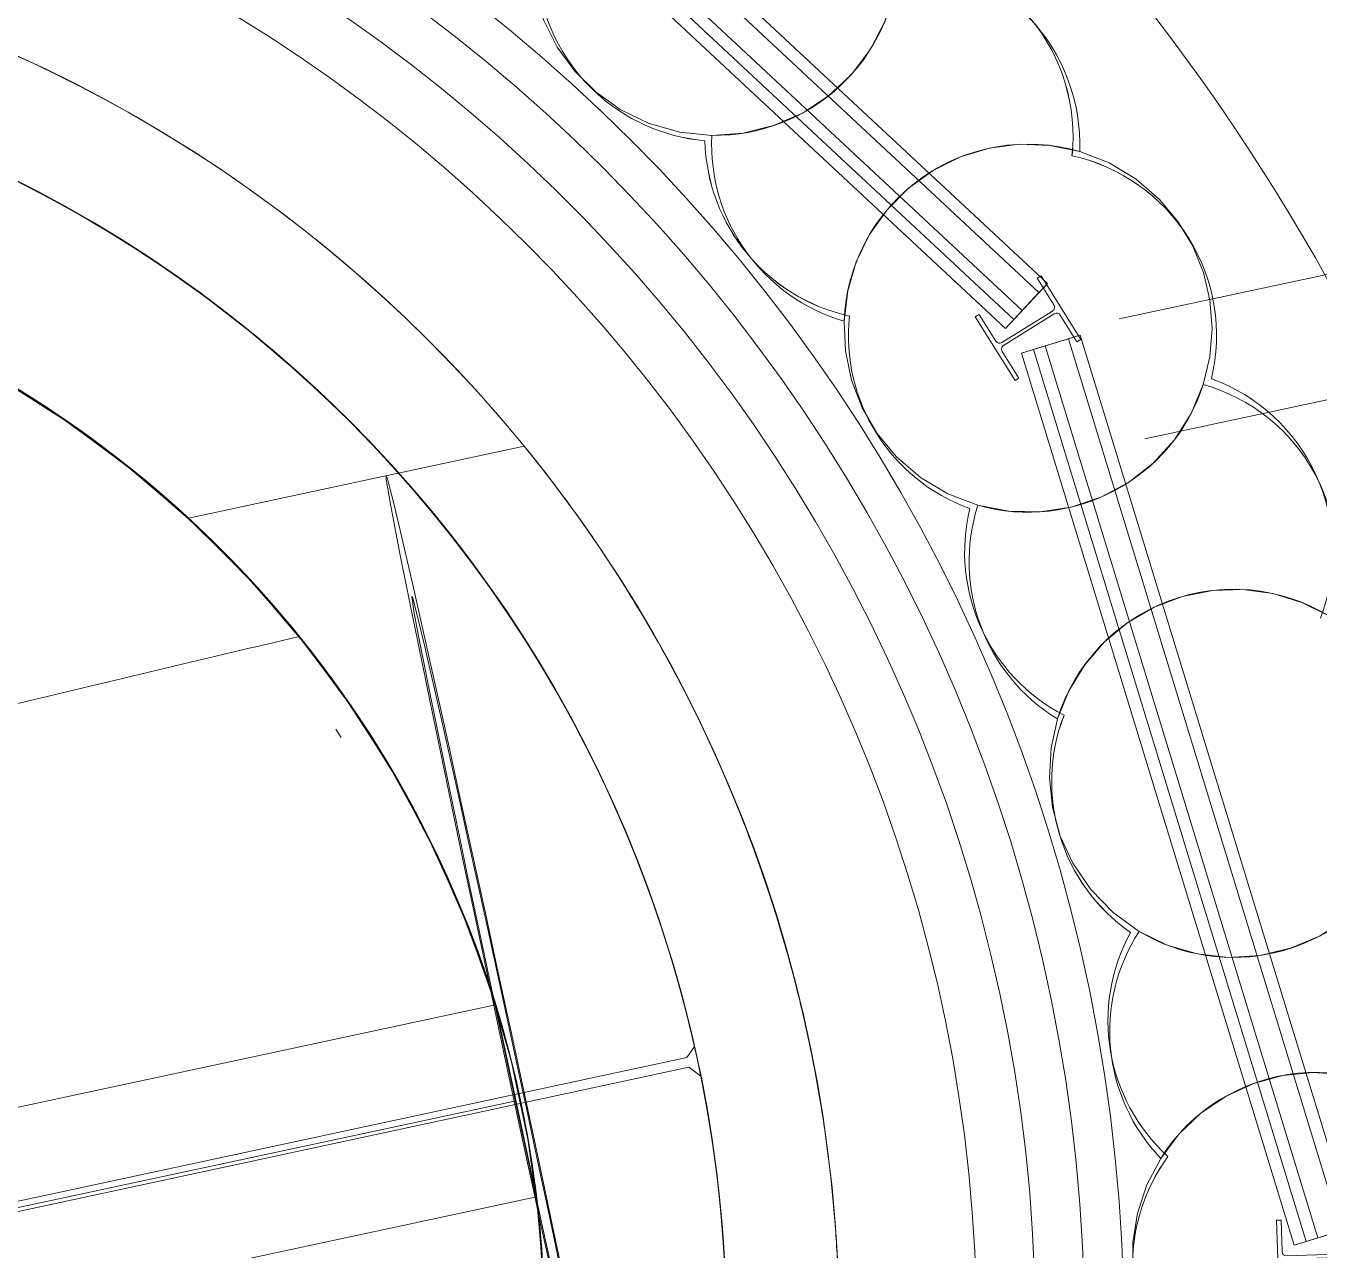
# Model space of a CAD drawing. Header units: metres. Extents: x 1753726 to 1755216, y 5920592 to 5921703.
# Drawn here: x 1754892.99 to 1754895.624, y 5921322.976 to 5921325.47 of the extents above; entities that cross this region are included whole.
import ezdxf

# ---------------------------------------------------------------- set-up
doc = ezdxf.new("R2010")
doc.units = ezdxf.units.M
doc.linetypes.add('CENTER', pattern=[50.8, 31.75, -6.35, 6.35, -6.35])
doc.linetypes.add('HIDDEN2', pattern=[4.7625, 3.175, -1.5875])
for name, color, linetype, lineweight in [('A-DETL-____-OTLN', 2, 'Continuous', 9), ('A-FLOR-____-OTLN', 9, 'Continuous', 9), ('A-WALL-____-OTLN', 2, 'Continuous', 9), ('P-PIPE-____-CNTR', 1, 'CENTER', 9), ('P-PIPE-____-OTLN', 6, 'HIDDEN2', 18), ('S-BEAM-____-OTLN', 7, 'Continuous', 9), ('S-FNDN-____-OTLN', 7, 'Continuous', 9)]:
    doc.layers.add(name, color=color, linetype=linetype, lineweight=lineweight)

# ---------------------------------------------------------------- blocks, each defined once
blk = doc.blocks.new('308492-ARUP-TUTB-MOD-0001_rvt-1-X-ARUP-GL-HERNE_BAY_ALIGNMENT')
at = {"layer": 'P-PIPE-____-CNTR'}
blk.add_line((1754977.7609, 5921341.2246), (1754893.996, 5921323.2824), dxfattribs=at)
blk.add_line((1754977.7609, 5921341.2246), (1754893.996, 5921323.2824), dxfattribs=at)
at = {"layer": 'P-PIPE-____-OTLN'}
for p, q in [((1754977.4886, 5921342.4957), (1754893.7237, 5921324.5535)), ((1754977.5409, 5921342.2513), (1754893.7761, 5921324.3091))]:
    blk.add_line(p, q, dxfattribs=at)
for major_axis, start_param, end_param in [((-0.2723, 1.2712), 0, 1.570796), ((-0.2723, 1.2712), 4.712389, 6.283185), ((-0.2199, 1.0267), 4.753993, 7.895585), ((-0.2199, 1.0267), 1.6124, 4.753993), ((-0.2723, 1.2712), 1.570796, 3.141593), ((-0.2723, 1.2712), 3.141593, 4.712389)]:
    blk.add_ellipse((1754893.996, 5921323.2824), major_axis=major_axis, ratio=0.008917, start_param=start_param, end_param=end_param, dxfattribs=at)
blk = doc.blocks.new('Arup_Beam_Steel I Section_UC_AU1 - 150UC30-4390792-X-ARUP-GL-HERNE_BAY_ALIGNMENT')
at = {"layer": 'S-BEAM-____-OTLN'}
for p, q in [((1754895.5468, 5921323.0376), (1754895.5374, 5921323.0372)), ((1754895.5374, 5921323.0372), (1754895.5468, 5921323.0376)), ((1754895.5374, 5921323.0372), (1754895.5427, 5921322.8843)), ((1754895.5427, 5921322.8843), (1754895.5374, 5921323.0372)), ((1754895.549, 5921322.9733), (1754895.5468, 5921323.0376)), ((1754895.5468, 5921323.0376), (1754895.549, 5921322.9733)), ((1754895.6953, 5921323.0428), (1754895.6859, 5921323.0424)), ((1754895.6859, 5921323.0424), (1754895.6953, 5921323.0428)), ((1754895.6859, 5921323.0424), (1754895.6881, 5921322.9782)), ((1754895.6881, 5921322.9782), (1754895.6859, 5921323.0424)), ((1754895.7006, 5921322.8899), (1754895.6953, 5921323.0428)), ((1754895.6953, 5921323.0428), (1754895.7006, 5921322.8899)), ((1754895.6796, 5921322.969), (1754895.5582, 5921322.9647)), ((1754895.5582, 5921322.9647), (1754895.6796, 5921322.969)), ((1754895.5585, 5921322.9581), (1754895.6798, 5921322.9624)), ((1754895.6798, 5921322.9624), (1754895.5585, 5921322.9581)), ((1754895.5521, 5921322.8847), (1754895.5499, 5921322.9489)), ((1754895.5499, 5921322.9489), (1754895.5521, 5921322.8847)), ((1754895.689, 5921322.9538), (1754895.6912, 5921322.8895)), ((1754895.6912, 5921322.8895), (1754895.689, 5921322.9538)), ((1754895.5427, 5921322.8843), (1754895.5521, 5921322.8847)), ((1754895.5521, 5921322.8847), (1754895.5427, 5921322.8843)), ((1754895.6912, 5921322.8895), (1754895.7006, 5921322.8899)), ((1754895.7006, 5921322.8899), (1754895.6912, 5921322.8895))]:
    blk.add_line(p, q, dxfattribs=at)
for centre, major_axis, start_param, end_param in [((1754895.5579, 5921322.9736), (-0.0022, 0.00862), 1.35645, 2.927246), ((1754895.5579, 5921322.9736), (-0.0022, 0.00862), 1.35645, 2.927246), ((1754895.5588, 5921322.9492), (-0.00481, 0.00749), 5.747088, 7.317885), ((1754895.5588, 5921322.9492), (-0.00481, 0.00749), 5.747088, 7.317885), ((1754895.6793, 5921322.9779), (-0.0022, 0.00862), 2.927246, 4.498042), ((1754895.6793, 5921322.9779), (-0.0022, 0.00862), 2.927246, 4.498042), ((1754895.6801, 5921322.9535), (-0.00481, 0.00749), 4.176292, 5.747088), ((1754895.6801, 5921322.9535), (-0.00481, 0.00749), 4.176292, 5.747088)]:
    blk.add_ellipse(centre, major_axis=major_axis, ratio=1, start_param=start_param, end_param=end_param, dxfattribs=at)
blk = doc.blocks.new('Arup_Beam_Steel I Section_UC_AU1 - 150UC30-4390795-X-ARUP-GL-HERNE_BAY_ALIGNMENT')
at = {"layer": 'S-BEAM-____-OTLN'}
for p, q in [((1754895.0578, 5921324.9612), (1754895.0498, 5921324.9562)), ((1754895.0498, 5921324.9562), (1754895.0578, 5921324.9612)), ((1754895.1389, 5921324.8315), (1754895.0578, 5921324.9612)), ((1754895.0578, 5921324.9612), (1754895.1389, 5921324.8315)), ((1754895.0498, 5921324.9562), (1754895.0839, 5921324.9017)), ((1754895.0839, 5921324.9017), (1754895.0498, 5921324.9562)), ((1754894.9318, 5921324.8825), (1754894.9238, 5921324.8775)), ((1754894.9238, 5921324.8775), (1754894.9318, 5921324.8825)), ((1754894.9659, 5921324.8279), (1754894.9318, 5921324.8825)), ((1754894.9318, 5921324.8825), (1754894.9659, 5921324.8279)), ((1754895.0811, 5921324.8894), (1754894.9781, 5921324.8251)), ((1754894.9781, 5921324.8251), (1754895.0811, 5921324.8894)), ((1754894.9816, 5921324.8195), (1754895.0846, 5921324.8839)), ((1754895.0846, 5921324.8839), (1754894.9816, 5921324.8195)), ((1754894.9238, 5921324.8775), (1754895.0049, 5921324.7477)), ((1754895.0049, 5921324.7477), (1754894.9238, 5921324.8775)), ((1754895.0968, 5921324.881), (1754895.1309, 5921324.8265)), ((1754895.1309, 5921324.8265), (1754895.0968, 5921324.881)), ((1754895.1309, 5921324.8265), (1754895.1389, 5921324.8315)), ((1754895.1389, 5921324.8315), (1754895.1309, 5921324.8265)), ((1754895.0129, 5921324.7527), (1754894.9788, 5921324.8072)), ((1754894.9788, 5921324.8072), (1754895.0129, 5921324.7527)), ((1754895.0049, 5921324.7477), (1754895.0129, 5921324.7527)), ((1754895.0129, 5921324.7527), (1754895.0049, 5921324.7477))]:
    blk.add_line(p, q, dxfattribs=at)
for centre, major_axis, start_param, end_param in [((1754895.0764, 5921324.897), (-0.00079, 0.00886), 3.611123, 5.181919), ((1754895.0764, 5921324.897), (-0.00079, 0.00886), 3.611123, 5.181919), ((1754895.0893, 5921324.8763), (0.00241, 0.00857), 5.54524, 7.116036), ((1754895.0893, 5921324.8763), (0.00241, 0.00857), 5.54524, 7.116036), ((1754894.9734, 5921324.8327), (0.00431, 0.00778), 2.635471, 4.206267), ((1754894.9734, 5921324.8327), (0.00431, 0.00778), 2.635471, 4.206267), ((1754894.9863, 5921324.812), (-0.00042, 0.00889), 0.5111, 2.081897), ((1754894.9863, 5921324.812), (-0.00042, 0.00889), 0.5111, 2.081897)]:
    blk.add_ellipse(centre, major_axis=major_axis, ratio=1, start_param=start_param, end_param=end_param, dxfattribs=at)
blk = doc.blocks.new('308492-ARUP-STTW-MOD-0400_rvt-1-X-ARUP-GL-HERNE_BAY_ALIGNMENT')
at = {"layer": 'A-WALL-____-OTLN'}
for p, q in [((1754895.0536, 5921324.9272), (1754893.6567, 5921326.2298)), ((1754895.0707, 5921324.9455), (1754893.6738, 5921326.2481)), ((1754893.6738, 5921326.2481), (1754895.0707, 5921324.9455)), ((1754893.6056, 5921326.175), (1754895.0025, 5921324.8724)), ((1754893.6226, 5921326.1933), (1754895.0195, 5921324.8906)), ((1754895.0195, 5921324.8906), (1754893.6226, 5921326.1933)), ((1754893.5885, 5921326.1567), (1754894.9854, 5921324.8541)), ((1754894.9854, 5921324.8541), (1754893.5885, 5921326.1567)), ((1754893.5885, 5921326.1567), (1754894.9854, 5921324.8541)), ((1754894.9854, 5921324.8541), (1754893.5885, 5921326.1567)), ((1754895.0707, 5921324.9455), (1754894.9854, 5921324.8541)), ((1754895.0707, 5921324.9455), (1754895.0536, 5921324.9272)), ((1754895.0536, 5921324.9272), (1754895.0025, 5921324.8724)), ((1754895.0195, 5921324.8906), (1754894.9854, 5921324.8541)), ((1754895.0195, 5921324.8906), (1754894.9854, 5921324.8541)), ((1754895.0025, 5921324.8724), (1754894.9854, 5921324.8541)), ((1754895.0183, 5921324.8036), (1754895.1378, 5921324.8401)), ((1754895.1139, 5921324.8328), (1754895.0422, 5921324.8109)), ((1754895.1139, 5921324.8328), (1754895.1378, 5921324.8401)), ((1754895.6694, 5921323.0159), (1754895.1139, 5921324.8328)), ((1754895.6933, 5921323.0232), (1754895.1378, 5921324.8401)), ((1754895.1378, 5921324.8401), (1754895.6933, 5921323.0232)), ((1754895.0183, 5921324.8036), (1754895.0661, 5921324.8182)), ((1754895.0661, 5921324.8182), (1754895.0183, 5921324.8036)), ((1754895.0183, 5921324.8036), (1754895.0422, 5921324.8109)), ((1754895.0183, 5921324.8036), (1754895.5738, 5921322.9866)), ((1754895.5738, 5921322.9866), (1754895.0183, 5921324.8036)), ((1754895.0183, 5921324.8036), (1754895.5738, 5921322.9866)), ((1754895.5738, 5921322.9866), (1754895.0183, 5921324.8036)), ((1754895.0422, 5921324.8109), (1754895.5977, 5921322.9939)), ((1754895.0661, 5921324.8182), (1754895.6216, 5921323.0012)), ((1754895.6216, 5921323.0012), (1754895.0661, 5921324.8182)), ((1754895.6933, 5921323.0232), (1754895.5738, 5921322.9866)), ((1754895.6694, 5921323.0159), (1754895.5977, 5921322.9939)), ((1754895.6216, 5921323.0012), (1754895.5738, 5921322.9866)), ((1754895.6216, 5921323.0012), (1754895.5738, 5921322.9866)), ((1754895.5977, 5921322.9939), (1754895.5738, 5921322.9866))]:
    blk.add_line(p, q, dxfattribs=at)
at = {"layer": 'S-BEAM-____-OTLN'}
for radius in [3.43, 3.43, 3.43, 3.43, 3.13, 3.13, 3.13, 3.13]:
    blk.add_arc((1754891.7967, 5921322.8124), radius, 0, 180, dxfattribs=at)
at = {"layer": 'S-FNDN-____-OTLN', "flags": 128}
for points in [[(1754894.7671, 5921325.6037), (1754894.7586, 5921325.5403), (1754894.7394, 5921325.4794), (1754894.7101, 5921325.4226), (1754894.6716, 5921325.3715), (1754894.625, 5921325.3278), (1754894.5716, 5921325.2926), (1754894.5131, 5921325.267), (1754894.451, 5921325.2517), (1754894.3873, 5921325.2471)], [(1754894.3873, 5921325.2471), (1754894.451, 5921325.2517), (1754894.5131, 5921325.267), (1754894.5716, 5921325.2926), (1754894.625, 5921325.3278), (1754894.6716, 5921325.3715), (1754894.7101, 5921325.4226), (1754894.7394, 5921325.4794), (1754894.7586, 5921325.5403), (1754894.7671, 5921325.6037)], [(1754894.2006, 5921325.3), (1754894.1512, 5921325.3351), (1754894.1081, 5921325.3778), (1754894.0724, 5921325.4269), (1754894.0451, 5921325.4811), (1754894.0269, 5921325.5389)], [(1754894.0269, 5921325.5389), (1754894.0451, 5921325.4811), (1754894.0724, 5921325.4269), (1754894.1081, 5921325.3778), (1754894.1512, 5921325.3351), (1754894.2006, 5921325.3)], [(1754894.3873, 5921325.2471), (1754894.3223, 5921325.2537), (1754894.2594, 5921325.2715), (1754894.2006, 5921325.3)], [(1754894.2006, 5921325.3), (1754894.2594, 5921325.2715), (1754894.3223, 5921325.2537), (1754894.3873, 5921325.2471)], [(1754894.6566, 5921324.8688), (1754894.6641, 5921324.9302), (1754894.6815, 5921324.9896), (1754894.7085, 5921325.0452), (1754894.7442, 5921325.0957), (1754894.7878, 5921325.1396), (1754894.838, 5921325.1758), (1754894.8935, 5921325.2032), (1754894.9527, 5921325.2211), (1754895.0141, 5921325.2291), (1754895.0759, 5921325.2268), (1754895.1365, 5921325.2144)], [(1754895.1365, 5921325.2144), (1754895.0759, 5921325.2268), (1754895.0141, 5921325.2291), (1754894.9527, 5921325.2211), (1754894.8935, 5921325.2032), (1754894.838, 5921325.1758), (1754894.7878, 5921325.1396), (1754894.7442, 5921325.0957), (1754894.7085, 5921325.0452), (1754894.6815, 5921324.9896), (1754894.6641, 5921324.9302), (1754894.6566, 5921324.8688)], [(1754895.1365, 5921325.2144), (1754895.1965, 5921325.1912), (1754895.2515, 5921325.158), (1754895.3001, 5921325.116)], [(1754895.3001, 5921325.116), (1754895.2515, 5921325.158), (1754895.1965, 5921325.1912), (1754895.1365, 5921325.2144)], [(1754895.3001, 5921325.116), (1754895.3372, 5921325.0714), (1754895.367, 5921325.0217), (1754895.3887, 5921324.968), (1754895.402, 5921324.9116), (1754895.4063, 5921324.8539), (1754895.4018, 5921324.7961), (1754895.3884, 5921324.7398)], [(1754895.3884, 5921324.7398), (1754895.4018, 5921324.7961), (1754895.4063, 5921324.8539), (1754895.402, 5921324.9116), (1754895.3887, 5921324.968), (1754895.367, 5921325.0217), (1754895.3372, 5921325.0714), (1754895.3001, 5921325.116)], [(1754894.7626, 5921324.593), (1754894.7239, 5921324.6398), (1754894.6933, 5921324.6921), (1754894.6716, 5921324.7488), (1754894.6592, 5921324.8082), (1754894.6566, 5921324.8688)], [(1754894.6566, 5921324.8688), (1754894.6592, 5921324.8082), (1754894.6716, 5921324.7488), (1754894.6933, 5921324.6921), (1754894.7239, 5921324.6398), (1754894.7626, 5921324.593)], [(1754895.3884, 5921324.7398), (1754895.3637, 5921324.6808), (1754895.3294, 5921324.6269), (1754895.2864, 5921324.5796), (1754895.236, 5921324.5402), (1754895.1797, 5921324.5101), (1754895.119, 5921324.4899), (1754895.0558, 5921324.4803), (1754894.9919, 5921324.4816), (1754894.9291, 5921324.4937)], [(1754894.9291, 5921324.4937), (1754894.9919, 5921324.4816), (1754895.0558, 5921324.4803), (1754895.119, 5921324.4899), (1754895.1797, 5921324.5101), (1754895.236, 5921324.5402), (1754895.2864, 5921324.5796), (1754895.3294, 5921324.6269), (1754895.3637, 5921324.6808), (1754895.3884, 5921324.7398)], [(1754894.9291, 5921324.4937), (1754894.8681, 5921324.5169), (1754894.812, 5921324.5503), (1754894.7626, 5921324.593)], [(1754894.7626, 5921324.593), (1754894.812, 5921324.5503), (1754894.8681, 5921324.5169), (1754894.9291, 5921324.4937)], [(1754895.0914, 5921324.0585), (1754895.1145, 5921324.1159), (1754895.1467, 5921324.1687), (1754895.1872, 5921324.2155), (1754895.2348, 5921324.255), (1754895.2882, 5921324.2862), (1754895.3461, 5921324.3081), (1754895.4068, 5921324.3202), (1754895.4686, 5921324.3222), (1754895.5299, 5921324.314), (1754895.5891, 5921324.2958), (1754895.6444, 5921324.2682)], [(1754895.6444, 5921324.2682), (1754895.5891, 5921324.2958), (1754895.5299, 5921324.314), (1754895.4686, 5921324.3222), (1754895.4068, 5921324.3202), (1754895.3461, 5921324.3081), (1754895.2882, 5921324.2862), (1754895.2348, 5921324.255), (1754895.1872, 5921324.2155), (1754895.1467, 5921324.1687), (1754895.1145, 5921324.1159), (1754895.0914, 5921324.0585)], [(1754895.1223, 5921323.7647), (1754895.0971, 5921323.8199), (1754895.0811, 5921323.8784), (1754895.0748, 5921323.9387), (1754895.0782, 5921323.9993), (1754895.0914, 5921324.0585)], [(1754895.0914, 5921324.0585), (1754895.0782, 5921323.9993), (1754895.0748, 5921323.9387), (1754895.0811, 5921323.8784), (1754895.0971, 5921323.8199), (1754895.1223, 5921323.7647)], [(1754895.2576, 5921323.6256), (1754895.2046, 5921323.6639), (1754895.1591, 5921323.7107), (1754895.1223, 5921323.7647)], [(1754895.1223, 5921323.7647), (1754895.1591, 5921323.7107), (1754895.2046, 5921323.6639), (1754895.2576, 5921323.6256)], [(1754895.7648, 5921323.7445), (1754895.7257, 5921323.6939), (1754895.6786, 5921323.6507), (1754895.6249, 5921323.6161), (1754895.566, 5921323.5912), (1754895.5038, 5921323.5766), (1754895.44, 5921323.5728), (1754895.3764, 5921323.5799), (1754895.315, 5921323.5977), (1754895.2576, 5921323.6256)], [(1754895.2576, 5921323.6256), (1754895.315, 5921323.5977), (1754895.3764, 5921323.5799), (1754895.44, 5921323.5728), (1754895.5038, 5921323.5766), (1754895.566, 5921323.5912), (1754895.6249, 5921323.6161), (1754895.6786, 5921323.6507), (1754895.7257, 5921323.6939), (1754895.7648, 5921323.7445)], [(1754895.3017, 5921323.1633), (1754895.3388, 5921323.2128), (1754895.3836, 5921323.2554), (1754895.4348, 5921323.2902), (1754895.491, 5921323.316), (1754895.5507, 5921323.3323), (1754895.6123, 5921323.3385), (1754895.674, 5921323.3345), (1754895.7342, 5921323.3204), (1754895.7914, 5921323.2966), (1754895.8438, 5921323.2637), (1754895.8901, 5921323.2227)], [(1754895.8901, 5921323.2227), (1754895.8438, 5921323.2637), (1754895.7914, 5921323.2966), (1754895.7342, 5921323.3204), (1754895.674, 5921323.3345), (1754895.6123, 5921323.3385), (1754895.5507, 5921323.3323), (1754895.491, 5921323.316), (1754895.4348, 5921323.2902), (1754895.3836, 5921323.2554), (1754895.3388, 5921323.2128), (1754895.3017, 5921323.1633)], [(1754895.2555, 5921322.8715), (1754895.2454, 5921322.9313), (1754895.2451, 5921322.992), (1754895.2546, 5921323.0519), (1754895.2736, 5921323.1095), (1754895.3017, 5921323.1633)], [(1754895.3017, 5921323.1633), (1754895.2736, 5921323.1095), (1754895.2546, 5921323.0519), (1754895.2451, 5921322.992), (1754895.2454, 5921322.9313), (1754895.2555, 5921322.8715)]]:
    blk.add_lwpolyline(points, dxfattribs=at)
at = {"layer": 'S-FNDN-____-OTLN'}
for centre, radius, start, end in [((1754891.7967, 5921322.8124), 4.4, 2.0027, 182.0027), ((1754891.7967, 5921322.8124), 4.4, 2.0027, 182.0027), ((1754891.7967, 5921322.8124), 3.25, 2.0027, 182.0027), ((1754891.7967, 5921322.8124), 3.25, 2.0027, 182.0027), ((1754894.748, 5921325.2455), 0.375, 353.9082, 85.0973), ((1754894.7618, 5921325.2287), 0.375, 357.8172, 89.1844), ((1754894.7618, 5921325.2287), 0.375, 357.8172, 89.1844), ((1754894.748, 5921325.2455), 0.375, 181.4082, 257.5973), ((1754894.7618, 5921325.2287), 0.375, 177.1835, 253.7096), ((1754895.0313, 5921324.8545), 0.375, 73.7096, 177.8172), ((1754895.0313, 5921324.8545), 0.375, 73.7096, 177.8172), ((1754895.0403, 5921324.8395), 0.375, 173.9082, 250.0973), ((1754895.0403, 5921324.8395), 0.375, 173.9082, 250.0973), ((1754895.2772, 5921324.3988), 0.375, 338.9082, 70.0973), ((1754895.0313, 5921324.8545), 0.375, 254.1844, 342.1835), ((1754895.0313, 5921324.8545), 0.375, 254.1844, 342.1835), ((1754895.2862, 5921324.3789), 0.375, 342.8172, 74.1844), ((1754895.2862, 5921324.3789), 0.375, 342.8172, 74.1844), ((1754895.2772, 5921324.3988), 0.375, 166.4082, 242.5973), ((1754895.2772, 5921324.3988), 0.375, 166.4082, 242.5973), ((1754895.2862, 5921324.3789), 0.375, 162.1835, 238.7096), ((1754895.2862, 5921324.3789), 0.375, 162.1835, 238.7096), ((1754895.4497, 5921323.9477), 0.375, 58.7096, 162.8172), ((1754895.4497, 5921323.9477), 0.375, 58.7096, 162.8172), ((1754895.4497, 5921323.9477), 0.375, 239.1844, 327.1835), ((1754895.4497, 5921323.9477), 0.375, 239.1844, 327.1835), ((1754895.5692, 5921323.4439), 0.375, 151.4082, 227.5973), ((1754895.5727, 5921323.4224), 0.375, 147.1835, 223.7096), ((1754895.5727, 5921323.4224), 0.375, 147.1835, 223.7096)]:
    blk.add_arc(centre, radius, start, end, dxfattribs=at)
for centre, major_axis, start_param, end_param in [((1754894.748, 5921325.2455), (-0.326, 0.1853), 3.552079, 5.143629), ((1754894.3926, 5921325.6221), (-0.2633, 0.267), 2.349077, 3.884951), ((1754894.3926, 5921325.6221), (-0.1098, 0.3586), 2.830186, 4.36606), ((1754894.4052, 5921325.61), (-0.1626, 0.3379), 1.277661, 2.607412), ((1754894.4052, 5921325.61), (-0.3333, 0.1718), 0.631313, 1.961064), ((1754894.748, 5921325.2455), (0.1392, 0.3482), 1.975784, 3.305535), ((1754894.7618, 5921325.2287), (-0.3428, 0.152), 0.368121, 1.703753), ((1754895.0403, 5921324.8395), (0.375, 0), 6.045964, 7.637514), ((1754895.0403, 5921324.8395), (-0.3522, 0.1287), 3.254806, 4.846356), ((1754895.2772, 5921324.3988), (0.3723, 0.045), 5.794746, 7.386297), ((1754895.4545, 5921323.9309), (0.1781, 0.33), 1.697512, 3.027262), ((1754895.4545, 5921323.9309), (0.038, 0.3731), 1.304161, 2.633912), ((1754895.5692, 5921323.4439), (0.375, 0), 2.642572, 3.972322), ((1754895.619, 5921322.9636), (0.375, 0), 0.762877, 2.579896), ((1754895.619, 5921322.9636), (-0.3688, 0.0679), 4.086619, 5.903639), ((1754895.6193, 5921322.9461), (-0.1929, 0.3216), 0.400707, 1.730458), ((1754895.6193, 5921322.9461), (-0.1932, 0.3214), 0.399489, 1.72924)]:
    blk.add_ellipse(centre, major_axis=major_axis, ratio=1, start_param=start_param, end_param=end_param, dxfattribs=at)
at = {"layer": 'S-BEAM-____-OTLN'}
for name in ['Arup_Beam_Steel I Section_UC_AU1 - 150UC30-4390795-X-ARUP-GL-HERNE_BAY_ALIGNMENT', 'Arup_Beam_Steel I Section_UC_AU1 - 150UC30-4390792-X-ARUP-GL-HERNE_BAY_ALIGNMENT']:
    blk.add_blockref(name, (0, 0), dxfattribs=at)
blk = doc.blocks.new('MH03 BENCHING - MH03 BENCHING-4575906-X-ARUP-GL-HERNE_BAY_ALIGNMENT')
at = {"layer": 'A-FLOR-____-OTLN'}
for start, end in [(0, 180), (38.9379, 127.0231)]:
    blk.add_arc((457.1119, 206.3018), 2.25, start, end, dxfattribs=at)
for points, knots in [([(458.862, 207.7159), (458.7712, 207.6944), (458.5895, 207.6513), (458.3624, 207.597), (458.1808, 207.5535), (458.0445, 207.5208), (457.931, 207.4936), (457.8401, 207.4719), (457.7719, 207.4556), (457.7037, 207.4394), (457.6355, 207.4232), (457.5673, 207.407), (457.499, 207.3909), (457.4306, 207.3749), (457.3622, 207.3589), (457.2938, 207.3431), (457.2254, 207.3274), (457.1569, 207.3118), (457.0655, 207.2912), (456.9513, 207.2658), (456.8142, 207.236), (456.6771, 207.2069), (456.5397, 207.1785), (456.4023, 207.1505), (456.2648, 207.1229), (456.1731, 207.1048), (456.1273, 207.0958)], [0, 0, 0, 0, 0.1, 0.2, 0.25, 0.3, 0.35, 0.375, 0.4, 0.425, 0.45, 0.475, 0.5, 0.525, 0.55, 0.575, 0.6, 0.625, 0.65, 0.7, 0.75, 0.8, 0.85, 0.9, 0.95, 1, 1, 1, 1]), ([(458.862, 207.7159), (458.8652, 207.7119), (458.8723, 207.7031), (458.8888, 207.6823), (458.9133, 207.6503), (458.948, 207.6028), (458.9995, 207.528), (459.0706, 207.4137), (459.1465, 207.2672), (459.207, 207.1257), (459.2526, 206.9991), (459.285, 206.8883), (459.3069, 206.7977), (459.3165, 206.752), (459.3209, 206.7291)], [0, 0, 0, 0, 0.038462, 0.076923, 0.153846, 0.230769, 0.307692, 0.461538, 0.615385, 0.711538, 0.807692, 0.903846, 0.951923, 1, 1, 1, 1]), ([(459.3209, 206.7291), (459.3245, 206.7108), (459.3311, 206.6742), (459.3424, 206.6011), (459.3531, 206.5103), (459.3604, 206.4038), (459.3619, 206.3353), (459.3619, 206.3018)], [0, 0, 0, 0, 0.125, 0.25, 0.5, 0.75, 1, 1, 1, 1])]:
    blk.add_open_spline(points, degree=3, knots=knots, dxfattribs=at)
blk = doc.blocks.new('308492-ARUP-STPW-MOD-1900_rvt-1-X-ARUP-GL-HERNE_BAY_ALIGNMENT')
at = {"layer": 'A-DETL-____-OTLN'}
for p, q in [((1754893.6213, 5921324.0373), (1754893.6323, 5921324.0206)), ((1754893.9464, 5921323.4763), (1754894.0302, 5921323.0852)), ((1754889.6056, 5921322.3414), (1754893.9883, 5921323.2807))]:
    blk.add_line(p, q, dxfattribs=at)
at = {"layer": 'A-FLOR-____-OTLN'}
for p, q in [((1754894.352, 5921323.391), (1754894.3365, 5921323.369)), ((1754894.3365, 5921323.369), (1754894.352, 5921323.391)), ((1754894.3365, 5921323.369), (1754889.2544, 5921322.2757)), ((1754889.2544, 5921322.2757), (1754894.3365, 5921323.369)), ((1754889.2578, 5921322.256), (1754894.3406, 5921323.3494)), ((1754894.3406, 5921323.3494), (1754889.2578, 5921322.256)), ((1754894.3406, 5921323.3494), (1754894.3648, 5921323.331)), ((1754894.3648, 5921323.331), (1754894.3406, 5921323.3494))]:
    blk.add_line(p, q, dxfattribs=at)
for radius, start, end in [(3.35, 0, 180), (3.35, 0, 180), (2.62, 12.7579, 191.4876), (2.62, 12.7579, 191.4876), (2.62, 192.7767, 11.4175), (2.62, 192.7767, 11.4175)]:
    blk.add_arc((1754891.7967, 5921322.8124), radius, start, end, dxfattribs=at)
at = {"layer": 'A-WALL-____-OTLN'}
for p, q in [((1754894.0051, 5921324.6138), (1754893.3211, 5921324.4673)), ((1754890.9742, 5921322.8393), (1754893.9464, 5921323.4763)), ((1754893.9464, 5921323.4763), (1754890.9742, 5921322.8393)), ((1754891.0585, 5921322.4483), (1754894.0301, 5921323.0852)), ((1754894.0301, 5921323.0852), (1754891.0585, 5921322.4483))]:
    blk.add_line(p, q, dxfattribs=at)
at = {"layer": 'A-WALL-____-OTLN', "flags": 128}
for points in [[(1754892.9132, 5921324.7658), (1754893.0527, 5921324.6792), (1754893.1855, 5921324.5826), (1754893.3109, 5921324.4766), (1754893.4283, 5921324.3617), (1754893.5369, 5921324.2386), (1754893.6363, 5921324.1079), (1754893.7259, 5921323.9703), (1754893.8052, 5921323.8265), (1754893.8738, 5921323.6773), (1754893.9313, 5921323.5236), (1754893.9775, 5921323.366), (1754894.0121, 5921323.2055), (1754894.0348, 5921323.0429), (1754894.0457, 5921322.879)], [(1754894.0457, 5921322.879), (1754894.0348, 5921323.0429), (1754894.0121, 5921323.2055), (1754893.9775, 5921323.366), (1754893.9313, 5921323.5236), (1754893.8738, 5921323.6773), (1754893.8052, 5921323.8265), (1754893.7259, 5921323.9703), (1754893.6363, 5921324.1079), (1754893.5369, 5921324.2386), (1754893.4283, 5921324.3617), (1754893.3109, 5921324.4766), (1754893.1855, 5921324.5826), (1754893.0527, 5921324.6792), (1754892.9132, 5921324.7658)], [(1754892.9391, 5921324.7502), (1754893.079, 5921324.6606), (1754893.2119, 5921324.561), (1754893.3371, 5921324.4518), (1754893.4539, 5921324.3337), (1754893.5617, 5921324.2073), (1754893.6599, 5921324.0733), (1754893.7479, 5921323.9324), (1754893.8252, 5921323.7854), (1754893.8915, 5921323.6331), (1754893.9464, 5921323.4763)], [(1754893.9464, 5921323.4763), (1754893.8915, 5921323.6331), (1754893.8252, 5921323.7854), (1754893.7479, 5921323.9324), (1754893.6599, 5921324.0733), (1754893.5617, 5921324.2073), (1754893.4539, 5921324.3337), (1754893.3371, 5921324.4518), (1754893.2119, 5921324.561), (1754893.079, 5921324.6606), (1754892.9391, 5921324.7502)], [(1754892.9153, 5921324.7646), (1754893.0547, 5921324.6778), (1754893.1874, 5921324.5811), (1754893.3127, 5921324.475), (1754893.4299, 5921324.36), (1754893.5384, 5921324.2368), (1754893.6376, 5921324.106), (1754893.7271, 5921323.9683), (1754893.8062, 5921323.8244), (1754893.8747, 5921323.6752), (1754893.9321, 5921323.5213), (1754893.9781, 5921323.3637), (1754894.0125, 5921323.2032), (1754894.0351, 5921323.0405), (1754894.0457, 5921322.8767)], [(1754894.0457, 5921322.8767), (1754894.0351, 5921323.0405), (1754894.0125, 5921323.2032), (1754893.9781, 5921323.3637), (1754893.9321, 5921323.5213), (1754893.8747, 5921323.6752), (1754893.8062, 5921323.8244), (1754893.7271, 5921323.9683), (1754893.6376, 5921324.106), (1754893.5384, 5921324.2368), (1754893.4299, 5921324.36), (1754893.3127, 5921324.475), (1754893.1874, 5921324.5811), (1754893.0547, 5921324.6778), (1754892.9153, 5921324.7646)], [(1754892.9153, 5921324.7646), (1754893.0547, 5921324.6778), (1754893.1874, 5921324.5811), (1754893.3127, 5921324.475), (1754893.4299, 5921324.36), (1754893.5384, 5921324.2368), (1754893.6376, 5921324.106), (1754893.7271, 5921323.9683), (1754893.8062, 5921323.8244), (1754893.8747, 5921323.6752), (1754893.9321, 5921323.5213), (1754893.9781, 5921323.3637), (1754894.0125, 5921323.2032), (1754894.0351, 5921323.0405), (1754894.0457, 5921322.8767)], [(1754894.0457, 5921322.8767), (1754894.0351, 5921323.0405), (1754894.0125, 5921323.2032), (1754893.9781, 5921323.3637), (1754893.9321, 5921323.5213), (1754893.8747, 5921323.6752), (1754893.8062, 5921323.8244), (1754893.7271, 5921323.9683), (1754893.6376, 5921324.106), (1754893.5384, 5921324.2368), (1754893.4299, 5921324.36), (1754893.3127, 5921324.475), (1754893.1874, 5921324.5811), (1754893.0547, 5921324.6778), (1754892.9153, 5921324.7646)], [(1754892.9153, 5921324.7646), (1754893.0547, 5921324.6778), (1754893.1874, 5921324.5811), (1754893.3127, 5921324.475), (1754893.4299, 5921324.36), (1754893.5384, 5921324.2368), (1754893.6376, 5921324.106), (1754893.7271, 5921323.9683), (1754893.8062, 5921323.8244), (1754893.8747, 5921323.6752), (1754893.9321, 5921323.5213), (1754893.9781, 5921323.3637), (1754894.0125, 5921323.2032), (1754894.0351, 5921323.0405), (1754894.0457, 5921322.8767)], [(1754894.0457, 5921322.8767), (1754894.0351, 5921323.0405), (1754894.0125, 5921323.2032), (1754893.9781, 5921323.3637), (1754893.9321, 5921323.5213), (1754893.8747, 5921323.6752), (1754893.8062, 5921323.8244), (1754893.7271, 5921323.9683), (1754893.6376, 5921324.106), (1754893.5384, 5921324.2368), (1754893.4299, 5921324.36), (1754893.3127, 5921324.475), (1754893.1874, 5921324.5811), (1754893.0547, 5921324.6778), (1754892.9153, 5921324.7646)], [(1754892.9155, 5921324.7645), (1754893.0548, 5921324.6777), (1754893.1875, 5921324.581), (1754893.3128, 5921324.4749), (1754893.43, 5921324.3599), (1754893.5385, 5921324.2366), (1754893.6377, 5921324.1058), (1754893.7272, 5921323.9681), (1754893.8063, 5921323.8243), (1754893.8747, 5921323.675), (1754893.9321, 5921323.5212), (1754893.9781, 5921323.3635), (1754894.0125, 5921323.203), (1754894.0351, 5921323.0403), (1754894.0457, 5921322.8765)], [(1754894.0457, 5921322.8765), (1754894.0351, 5921323.0403), (1754894.0125, 5921323.203), (1754893.9781, 5921323.3635), (1754893.9321, 5921323.5212), (1754893.8747, 5921323.675), (1754893.8063, 5921323.8243), (1754893.7272, 5921323.9681), (1754893.6377, 5921324.1058), (1754893.5385, 5921324.2366), (1754893.43, 5921324.3599), (1754893.3128, 5921324.4749), (1754893.1875, 5921324.581), (1754893.0548, 5921324.6777), (1754892.9155, 5921324.7645)], [(1754892.9155, 5921324.7645), (1754893.0548, 5921324.6777), (1754893.1875, 5921324.581), (1754893.3128, 5921324.4749), (1754893.43, 5921324.3599), (1754893.5385, 5921324.2366), (1754893.6377, 5921324.1058), (1754893.7272, 5921323.9681), (1754893.8063, 5921323.8243), (1754893.8747, 5921323.675), (1754893.9321, 5921323.5212), (1754893.9781, 5921323.3635), (1754894.0125, 5921323.203), (1754894.0351, 5921323.0403), (1754894.0457, 5921322.8765)], [(1754894.0457, 5921322.8765), (1754894.0351, 5921323.0403), (1754894.0125, 5921323.203), (1754893.9781, 5921323.3635), (1754893.9321, 5921323.5212), (1754893.8747, 5921323.675), (1754893.8063, 5921323.8243), (1754893.7272, 5921323.9681), (1754893.6377, 5921324.1058), (1754893.5385, 5921324.2366), (1754893.43, 5921324.3599), (1754893.3128, 5921324.4749), (1754893.1875, 5921324.581), (1754893.0548, 5921324.6777), (1754892.9155, 5921324.7645)], [(1754892.9156, 5921324.7638), (1754893.055, 5921324.6771), (1754893.1877, 5921324.5803), (1754893.3129, 5921324.4742), (1754893.4301, 5921324.3592), (1754893.5387, 5921324.236), (1754893.6379, 5921324.1051), (1754893.7273, 5921323.9674), (1754893.8064, 5921323.8236), (1754893.8749, 5921323.6743), (1754893.9323, 5921323.5205), (1754893.9783, 5921323.3628), (1754894.0126, 5921323.2023), (1754894.0352, 5921323.0397), (1754894.0459, 5921322.8758)], [(1754894.0459, 5921322.8758), (1754894.0352, 5921323.0397), (1754894.0126, 5921323.2023), (1754893.9783, 5921323.3628), (1754893.9323, 5921323.5205), (1754893.8749, 5921323.6743), (1754893.8064, 5921323.8236), (1754893.7273, 5921323.9674), (1754893.6379, 5921324.1051), (1754893.5387, 5921324.236), (1754893.4301, 5921324.3592), (1754893.3129, 5921324.4742), (1754893.1877, 5921324.5803), (1754893.055, 5921324.6771), (1754892.9156, 5921324.7638)], [(1754892.9156, 5921324.7638), (1754893.055, 5921324.6771), (1754893.1877, 5921324.5803), (1754893.3129, 5921324.4742), (1754893.4301, 5921324.3592), (1754893.5387, 5921324.236), (1754893.6379, 5921324.1051), (1754893.7273, 5921323.9674), (1754893.8064, 5921323.8236), (1754893.8749, 5921323.6743), (1754893.9323, 5921323.5205), (1754893.9783, 5921323.3628), (1754894.0126, 5921323.2023), (1754894.0352, 5921323.0397), (1754894.0459, 5921322.8758)], [(1754894.0459, 5921322.8758), (1754894.0352, 5921323.0397), (1754894.0126, 5921323.2023), (1754893.9783, 5921323.3628), (1754893.9323, 5921323.5205), (1754893.8749, 5921323.6743), (1754893.8064, 5921323.8236), (1754893.7273, 5921323.9674), (1754893.6379, 5921324.1051), (1754893.5387, 5921324.236), (1754893.4301, 5921324.3592), (1754893.3129, 5921324.4742), (1754893.1877, 5921324.5803), (1754893.055, 5921324.6771), (1754892.9156, 5921324.7638)], [(1754894.0301, 5921323.0852), (1754894.0438, 5921322.9283), (1754894.0464, 5921322.7709), (1754894.0381, 5921322.6137), (1754894.0187, 5921322.4575), (1754893.9885, 5921322.303), (1754893.9476, 5921322.151), (1754893.8961, 5921322.0022), (1754893.8344, 5921321.8574), (1754893.7627, 5921321.7173), (1754893.6814, 5921321.5825), (1754893.5908, 5921321.4537), (1754893.4914, 5921321.3316), (1754893.3838, 5921321.2167), (1754893.2684, 5921321.1097)], [(1754893.2684, 5921321.1097), (1754893.3838, 5921321.2167), (1754893.4914, 5921321.3316), (1754893.5908, 5921321.4537), (1754893.6814, 5921321.5825), (1754893.7627, 5921321.7173), (1754893.8344, 5921321.8574), (1754893.8961, 5921322.0022), (1754893.9476, 5921322.151), (1754893.9885, 5921322.303), (1754894.0187, 5921322.4575), (1754894.0381, 5921322.6137), (1754894.0464, 5921322.7709), (1754894.0438, 5921322.9283), (1754894.0301, 5921323.0852)]]:
    blk.add_lwpolyline(points, dxfattribs=at)
at = {"layer": 'A-WALL-____-OTLN'}
for centre, radius, start, end in [((1754891.7967, 5921322.8124), 2.85, 0, 180), ((1754891.7967, 5921322.8124), 2.85, 40.8, 180), ((1754891.7967, 5921322.8124), 2.62, 40.8, 220.8), ((1754891.7968, 5921322.8117), 2.62, 40.8, 220.8), ((1754891.7968, 5921322.8117), 2.62, 40.8, 220.8), ((1754891.7967, 5921322.8124), 2.62, 255.3841, 128.9204), ((1754891.7967, 5921322.8124), 2.62, 255.3841, 128.9204), ((1754891.7967, 5921322.8124), 2.62, 255.3241, 128.8604), ((1754891.7967, 5921322.8124), 2.62, 255.3241, 128.8604), ((1754891.7967, 5921322.8124), 2.62, 255.3241, 128.8604), ((1754891.7967, 5921322.8124), 2.62, 255.3241, 128.8604), ((1754891.7967, 5921322.8124), 2.62, 255.3241, 128.8604), ((1754891.7967, 5921322.8124), 2.62, 255.3241, 128.8604), ((1754891.7967, 5921322.8124), 2.62, 255.3193, 128.8557), ((1754891.7967, 5921322.8124), 2.62, 255.3193, 128.8557), ((1754891.7967, 5921322.8124), 2.62, 255.3193, 128.8557), ((1754891.7967, 5921322.8124), 2.62, 255.3193, 128.8557), ((1754891.7968, 5921322.8117), 2.62, 255.3193, 128.8557), ((1754891.7968, 5921322.8117), 2.62, 255.3193, 128.8557), ((1754891.7968, 5921322.8117), 2.62, 255.3193, 128.8557), ((1754891.7968, 5921322.8117), 2.62, 255.3193, 128.8557), ((1754891.7967, 5921322.8124), 2.62, 264.3755, 119.9331), ((1754891.7967, 5921322.8124), 2.62, 264.3755, 119.9331), ((1754891.7967, 5921322.8124), 2.62, 264.3755, 119.9331), ((1754891.7967, 5921322.8124), 2.62, 264.3755, 119.9331), ((1754891.7967, 5921322.8124), 2.62, 264.3755, 119.9331), ((1754891.7967, 5921322.8124), 2.62, 264.3755, 119.9331), ((1754891.7967, 5921322.8124), 2.62, 264.3755, 119.9331), ((1754891.7967, 5921322.8124), 2.62, 264.3755, 119.9331), ((1754891.7967, 5921322.8124), 2.62, 264.3755, 119.9331), ((1754891.7967, 5921322.8124), 2.62, 264.3755, 119.9331), ((1754891.7968, 5921322.8117), 2.62, 310.8468, 119.9135), ((1754891.7968, 5921322.8117), 2.62, 310.8468, 119.9135), ((1754891.7967, 5921322.8124), 2.62, 264.3143, 119.872), ((1754891.7967, 5921322.8124), 2.62, 264.3143, 119.872), ((1754891.7968, 5921322.8117), 2.62, 119.9135, 310.8468), ((1754891.7968, 5921322.8117), 2.62, 119.9135, 310.8468), ((1754891.7967, 5921322.8124), 2.25, 0, 180), ((1754891.7967, 5921322.8124), 2.25, 40.8, 220.8), ((1754891.7968, 5921322.8117), 2.25, 40.8, 220.8), ((1754891.7968, 5921322.8117), 2.25, 40.8, 220.8), ((1754891.7967, 5921322.8124), 2.25, 261.3268, 122.9818), ((1754891.7967, 5921322.8124), 2.25, 261.3268, 122.9818), ((1754891.7967, 5921322.8124), 2.25, 261.3268, 122.9818), ((1754891.7967, 5921322.8124), 2.25, 261.3268, 122.9818), ((1754891.7967, 5921322.8124), 2.25, 261.3268, 122.9818), ((1754891.7967, 5921322.8124), 2.25, 261.3268, 122.9818), ((1754891.7967, 5921322.8124), 2.25, 261.3268, 122.9818), ((1754891.7967, 5921322.8124), 2.25, 261.3268, 122.9818), ((1754891.7967, 5921322.8124), 2.25, 261.3268, 122.9818), ((1754891.7967, 5921322.8124), 2.25, 261.3268, 122.9818), ((1754891.7967, 5921322.8124), 2.25, 261.2657, 122.9207), ((1754891.7967, 5921322.8124), 2.25, 261.2657, 122.9207), ((1754891.7967, 5921322.8124), 2.85, 0, 40.8), ((1754891.7967, 5921322.8124), 2.62, 220.8, 40.8), ((1754891.7968, 5921322.8117), 2.62, 220.8, 40.8), ((1754891.7968, 5921322.8117), 2.62, 220.8, 40.8), ((1754891.7967, 5921322.8124), 2.25, 220.8, 40.8), ((1754891.7968, 5921322.8117), 2.25, 220.8, 40.8), ((1754891.7968, 5921322.8117), 2.25, 220.8, 40.8)]:
    blk.add_arc(centre, radius, start, end, dxfattribs=at)
for points, knots in [([(1754894.5837, 5921323.4083), (1754894.5749, 5921323.4492), (1754894.5556, 5921323.5305), (1754894.5217, 5921323.6501), (1754894.4833, 5921323.7659), (1754894.4272, 5921323.914), (1754894.3499, 5921324.0846), (1754894.2514, 5921324.2647), (1754894.1557, 5921324.4143), (1754894.0874, 5921324.5087), (1754894.046, 5921324.5627), (1754894.0228, 5921324.5921), (1754894.0108, 5921324.6069), (1754894.0059, 5921324.6128), (1754894.0051, 5921324.6138), (1754894.0051, 5921324.6138)], [0, 0, 0, 0, 0.060606, 0.121212, 0.181818, 0.242424, 0.363636, 0.484848, 0.613636, 0.742424, 0.806818, 0.871212, 0.935606, 0.967803, 1, 1, 1, 1]), ([(1754894.0051, 5921324.6138), (1754894.0051, 5921324.6138), (1754894.0059, 5921324.6129), (1754894.0102, 5921324.6077), (1754894.0208, 5921324.5945), (1754894.0415, 5921324.5685), (1754894.0785, 5921324.5205), (1754894.14, 5921324.4366), (1754894.2313, 5921324.2978), (1754894.3316, 5921324.1212), (1754894.4148, 5921323.9436), (1754894.4755, 5921323.7878), (1754894.5171, 5921323.6653), (1754894.5476, 5921323.5595), (1754894.5692, 5921323.4734), (1754894.579, 5921323.43), (1754894.5837, 5921323.4083)], [0, 0, 0, 0, 0.030303, 0.060606, 0.121212, 0.181818, 0.242424, 0.363636, 0.484848, 0.613636, 0.742424, 0.806818, 0.871212, 0.935606, 0.967803, 1, 1, 1, 1]), ([(1754893.997, 5921323.2826), (1754893.9884, 5921323.3228), (1754893.969, 5921323.4026), (1754893.9338, 5921323.5196), (1754893.893, 5921323.6325), (1754893.8324, 5921323.7761), (1754893.7473, 5921323.9405), (1754893.6566, 5921324.0813), (1754893.5849, 5921324.1789), (1754893.5154, 5921324.2662), (1754893.4474, 5921324.3424), (1754893.3885, 5921324.4029), (1754893.3507, 5921324.4397), (1754893.3306, 5921324.4585), (1754893.3224, 5921324.466), (1754893.3211, 5921324.4673), (1754893.3211, 5921324.4673)], [0, 0, 0, 0, 0.058824, 0.117647, 0.176471, 0.235294, 0.352941, 0.470588, 0.529412, 0.588235, 0.705882, 0.779412, 0.852941, 0.926471, 0.963235, 1, 1, 1, 1]), ([(1754893.3211, 5921324.4673), (1754893.3211, 5921324.4673), (1754893.3219, 5921324.4665), (1754893.3272, 5921324.4617), (1754893.3401, 5921324.4497), (1754893.365, 5921324.4259), (1754893.4092, 5921324.3822), (1754893.4815, 5921324.306), (1754893.5673, 5921324.2029), (1754893.639, 5921324.1051), (1754893.7114, 5921323.9973), (1754893.7868, 5921323.8673), (1754893.86, 5921323.7135), (1754893.9147, 5921323.5765), (1754893.9536, 5921323.4562), (1754893.9801, 5921323.3575), (1754893.9916, 5921323.3077), (1754893.997, 5921323.2826)], [0, 0, 0, 0, 0.029412, 0.058824, 0.117647, 0.176471, 0.235294, 0.352941, 0.470588, 0.529412, 0.588235, 0.705882, 0.779412, 0.852941, 0.926471, 0.963235, 1, 1, 1, 1]), ([(1754894.6467, 5921322.8124), (1754894.6467, 5921322.8495), (1754894.6452, 5921322.9254), (1754894.6381, 5921323.0432), (1754894.6258, 5921323.1639), (1754894.6109, 5921323.2657), (1754894.5963, 5921323.3473), (1754894.588, 5921323.3879), (1754894.5837, 5921323.4083)], [0, 0, 0, 0, 0.2, 0.4, 0.6, 0.8, 0.9, 1, 1, 1, 1])]:
    blk.add_open_spline(points, degree=3, knots=knots, dxfattribs=at)
for points in [[(1754894.5837, 5921323.4083), (1754894.5924, 5921323.3676), (1754894.608, 5921323.286), (1754894.6258, 5921323.1637), (1754894.6381, 5921323.0431), (1754894.6452, 5921322.9253), (1754894.6467, 5921322.8495), (1754894.6467, 5921322.8124)], [(1754894.0467, 5921322.8124), (1754894.0467, 5921322.8502), (1754894.0448, 5921322.9268), (1754894.0357, 5921323.0446), (1754894.0202, 5921323.1637), (1754894.0054, 5921323.2431), (1754893.997, 5921323.2826)], [(1754893.997, 5921323.2826), (1754894.0054, 5921323.2431), (1754894.0202, 5921323.1637), (1754894.0357, 5921323.0446), (1754894.0448, 5921322.9269), (1754894.0467, 5921322.8502), (1754894.0467, 5921322.8124)]]:
    blk.add_open_spline(points, degree=3, dxfattribs=at)
at = {"layer": 'A-FLOR-____-OTLN'}
blk.add_blockref('MH03 BENCHING - MH03 BENCHING-4575906-X-ARUP-GL-HERNE_BAY_ALIGNMENT', (1754434.6848, 5921116.5106), dxfattribs=at)

msp = doc.modelspace()

# ---------------------------------------------------------------- block references
for name in ['308492-ARUP-TUTB-MOD-0001_rvt-1-X-ARUP-GL-HERNE_BAY_ALIGNMENT', '308492-ARUP-STPW-MOD-1900_rvt-1-X-ARUP-GL-HERNE_BAY_ALIGNMENT', '308492-ARUP-STTW-MOD-0400_rvt-1-X-ARUP-GL-HERNE_BAY_ALIGNMENT']:
    msp.add_blockref(name, (0, 0))

doc.saveas('drawing.dxf')
